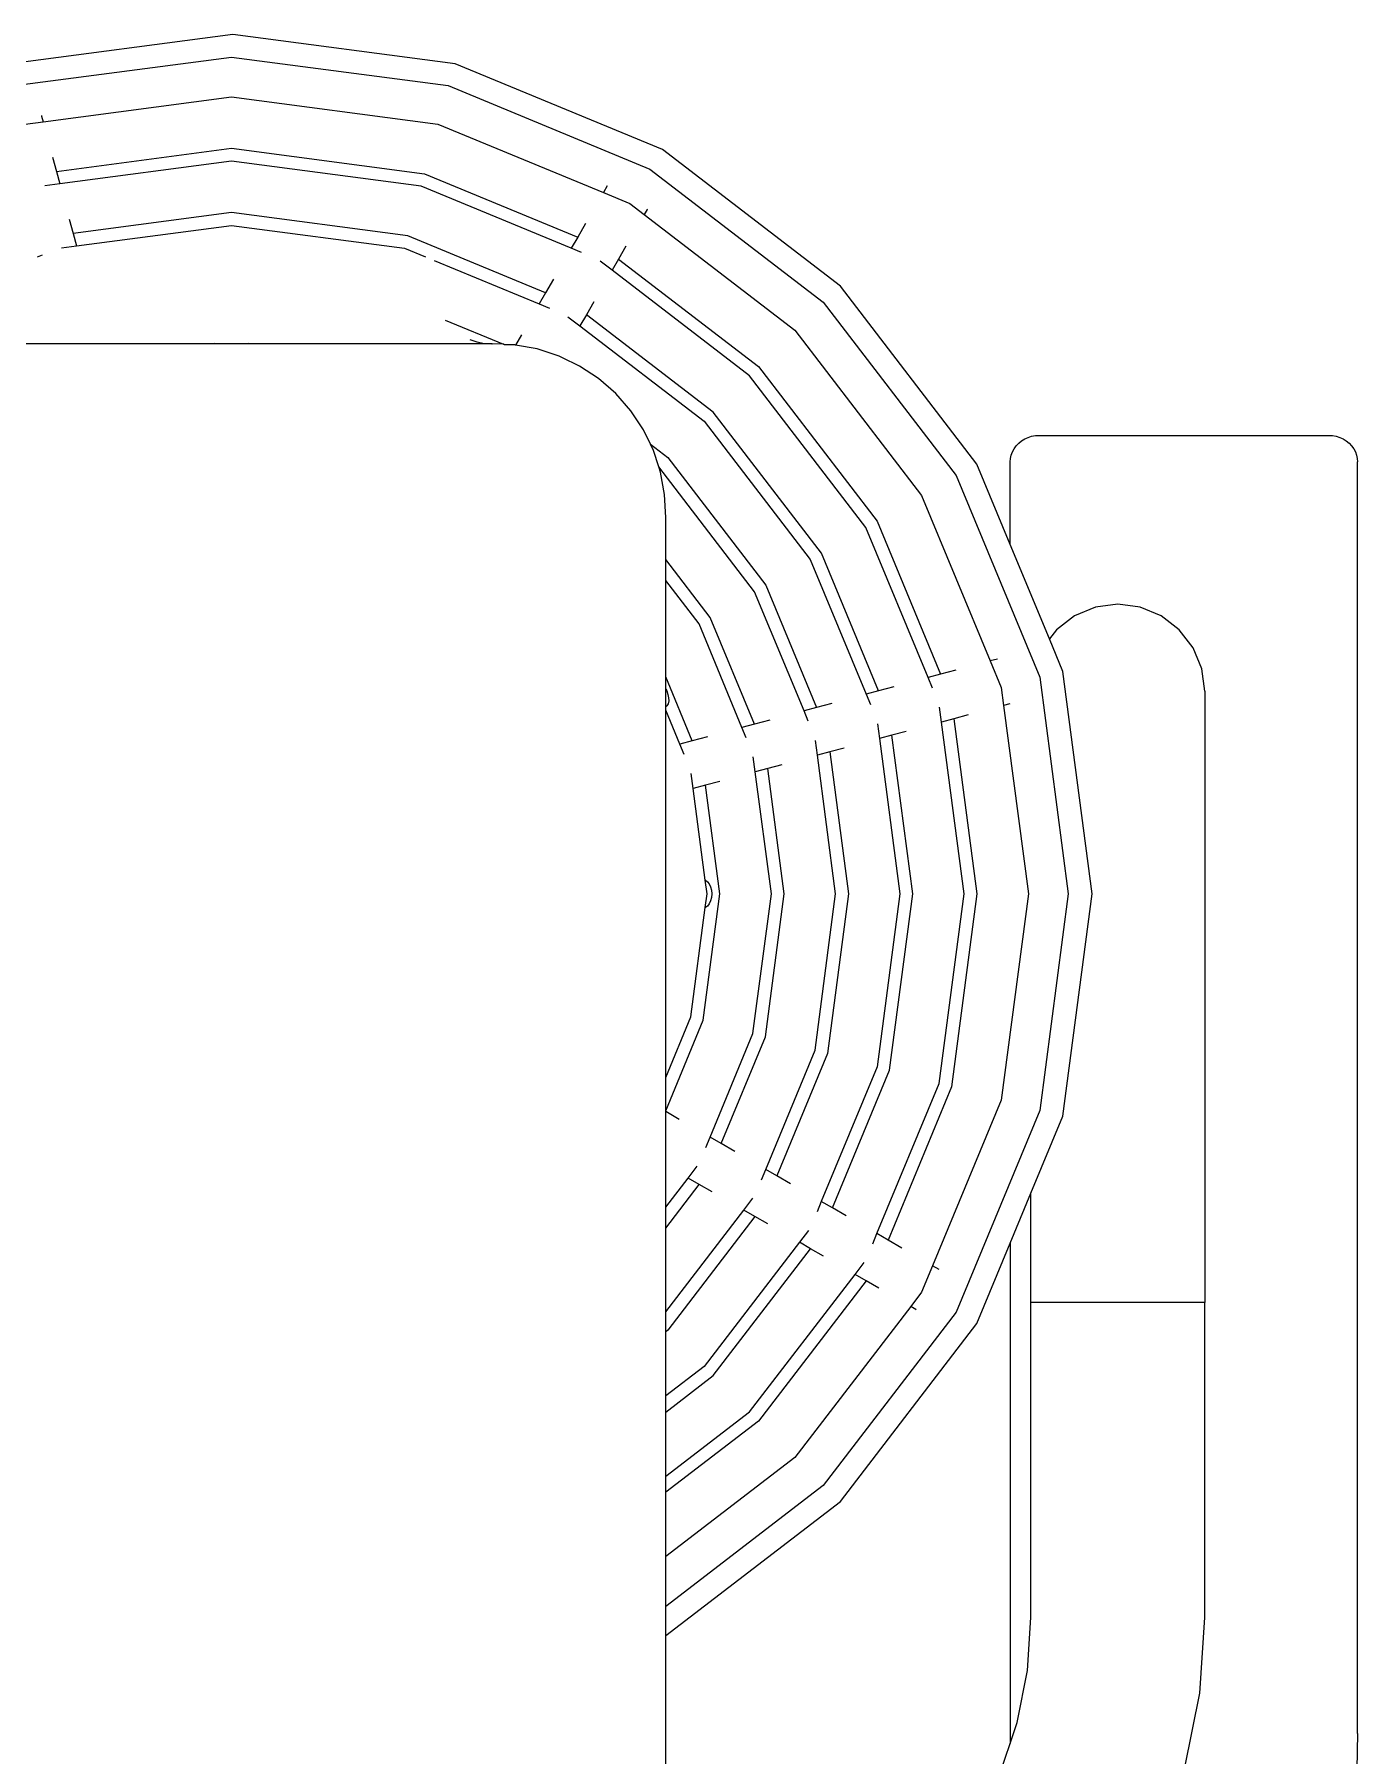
# Model space of a CAD drawing. Header units: millimetres. Extents: x -9564 to 100156, y -26854 to 24346.
# Drawn here: x 67782.6 to 68147.5, y -20579.7 to -20105.1 of the extents above; entities that cross this region are included whole.
import ezdxf

# ---------------------------------------------------------------- set-up
doc = ezdxf.new("R2010")
doc.units = ezdxf.units.MM
doc.header["$LTSCALE"] = 100
doc.layers.add('Maquinas', color=200, linetype='Continuous')

msp = doc.modelspace()

# ---------------------------------------------------------------- linework, layer by layer
at = {"layer": 'Maquinas'}
for p, q in [((67837.301, -20105.141), (67775.969, -20113.215)), ((67898.634, -20113.215), (67837.301, -20105.141)), ((67777.232, -20119.233), (67836.952, -20111.371)), ((67836.952, -20111.371), (67896.672, -20119.233)), ((67955.786, -20136.889), (67898.634, -20113.215)), ((67896.672, -20119.233), (67952.322, -20142.284)), ((67784.985, -20129.2), (67836.952, -20122.358)), ((67836.952, -20122.358), (67893.828, -20129.846)), ((67780.076, -20129.846), (67784.985, -20129.2)), ((67784.533, -20127.511), (67784.585, -20127.635)), ((67784.585, -20127.635), (67784.985, -20129.2)), ((67893.828, -20129.846), (67939.501, -20148.764)), ((67787.599, -20138.953), (67788.655, -20142.894)), ((67788.655, -20142.894), (67836.952, -20136.536)), ((67836.952, -20140.08), (67789.572, -20146.318)), ((67836.952, -20136.536), (67890.159, -20143.541)), ((67889.241, -20146.964), (67836.952, -20140.08)), ((68004.864, -20174.548), (67955.786, -20136.889)), ((67788.655, -20142.894), (67789.572, -20146.318)), ((67890.159, -20143.541), (67932.412, -20161.043)), ((67952.322, -20142.284), (68000.11, -20178.953)), ((67789.572, -20146.318), (67785.457, -20146.86)), ((67930.64, -20164.112), (67889.241, -20146.964)), ((67940.56, -20146.93), (67939.501, -20148.764)), ((67939.501, -20148.764), (67946.828, -20151.799)), ((67836.952, -20154.258), (67793.242, -20160.012)), ((67885.572, -20160.659), (67836.952, -20154.258)), ((67946.828, -20151.799), (67950.757, -20154.814)), ((67951.581, -20153.424), (67950.757, -20154.814)), ((67950.757, -20154.814), (67992.341, -20186.722)), ((67951.631, -20153.3), (67951.581, -20153.424)), ((67792.185, -20156.071), (67793.242, -20160.012)), ((67793.242, -20160.012), (67794.159, -20163.436)), ((67794.159, -20163.436), (67836.952, -20157.802)), ((67836.952, -20157.802), (67884.655, -20164.082)), ((67934.606, -20157.243), (67932.412, -20161.043)), ((67790.044, -20163.978), (67794.159, -20163.436)), ((67884.655, -20164.082), (67890.461, -20166.488)), ((67923.551, -20176.39), (67885.572, -20160.659)), ((67932.412, -20161.043), (67930.64, -20164.112)), ((67933.501, -20165.297), (67930.64, -20164.112)), ((67945.708, -20163.558), (67943.668, -20167.092)), ((67783.443, -20166.488), (67784.783, -20165.932)), ((67892.832, -20167.47), (67921.779, -20179.46)), ((67941.896, -20170.162), (67938.603, -20167.635)), ((67943.668, -20167.092), (67941.896, -20170.162)), ((67943.668, -20167.092), (67982.315, -20196.747)), ((67925.745, -20172.591), (67923.551, -20176.39)), ((67979.809, -20199.254), (67941.896, -20170.162)), ((67923.551, -20176.39), (67921.779, -20179.46)), ((67936.847, -20178.906), (67934.807, -20182.44)), ((68000.11, -20178.953), (68036.779, -20226.741)), ((68042.523, -20223.626), (68004.864, -20174.548)), ((67921.779, -20179.46), (67924.64, -20180.645)), ((67929.742, -20182.982), (67933.035, -20185.509)), ((67934.807, -20182.44), (67933.035, -20185.509)), ((67969.784, -20209.279), (67934.807, -20182.44)), ((67895.856, -20183.937), (67911.913, -20190.588)), ((67916.884, -20187.938), (67915.221, -20190.819)), ((67933.035, -20185.509), (67967.278, -20211.785)), ((67992.341, -20186.722), (68027.263, -20232.234)), ((67788.17, -20190.436), (67765.203, -20190.436)), ((67801.394, -20190.436), (67788.17, -20190.436)), ((67831.374, -20190.436), (67801.394, -20190.436)), ((67832.212, -20190.326), (67831.374, -20190.436)), ((67842.531, -20190.436), (67831.374, -20190.436)), ((67842.531, -20190.436), (67841.692, -20190.326)), ((67908.703, -20190.436), (67842.531, -20190.436)), ((67902.653, -20189.281), (67904.644, -20189.938)), ((67904.644, -20189.938), (67906.704, -20190.326)), ((67906.704, -20190.326), (67908.703, -20190.436)), ((67908.703, -20190.436), (67908.798, -20190.441)), ((67911.913, -20190.588), (67908.798, -20190.441)), ((67912.204, -20190.708), (67911.913, -20190.588)), ((67915.089, -20190.737), (67912.204, -20190.708)), ((67915.221, -20190.819), (67915.089, -20190.737)), ((67921.284, -20191.877), (67915.221, -20190.819)), ((67927.27, -20193.834), (67921.284, -20191.877)), ((67928.011, -20194.192), (67927.27, -20193.834)), ((67932.941, -20196.575), (67928.011, -20194.192)), ((67938.195, -20200.049), (67932.941, -20196.575)), ((67982.315, -20196.747), (68014.985, -20239.323)), ((67942.937, -20204.194), (67938.195, -20200.049)), ((68011.916, -20241.095), (67979.809, -20199.254)), ((67947.083, -20208.936), (67942.937, -20204.194)), ((67950.557, -20214.19), (67947.083, -20208.936)), ((67967.278, -20211.785), (67996.568, -20249.956)), ((67999.637, -20248.184), (67969.784, -20209.279)), ((67952.463, -20218.135), (67950.557, -20214.19)), ((68054.814, -20217.216), (68055.683, -20216.684)), ((68055.683, -20216.684), (68056.619, -20216.261)), ((68056.619, -20216.261), (68057.608, -20215.953)), ((68057.608, -20215.953), (68058.632, -20215.766)), ((68058.632, -20215.766), (68059.674, -20215.703)), ((68059.674, -20215.703), (68139.503, -20215.703)), ((68139.503, -20215.703), (68140.545, -20215.766)), ((68140.545, -20215.766), (68141.569, -20215.953)), ((68141.569, -20215.953), (68142.558, -20216.261)), ((68142.558, -20216.261), (68143.494, -20216.684)), ((68143.494, -20216.684), (68144.363, -20217.216)), ((67952.463, -20218.135), (67957.253, -20221.81)), ((67953.297, -20219.861), (67952.463, -20218.135)), ((67954.759, -20224.333), (67953.297, -20219.861)), ((67957.253, -20221.81), (67984.29, -20257.045)), ((68051.76, -20222.071), (68051.963, -20221.131)), ((68051.963, -20221.131), (68052.299, -20220.224)), ((68052.299, -20220.224), (68052.761, -20219.365)), ((68052.761, -20219.365), (68053.341, -20218.568)), ((68053.341, -20218.568), (68054.029, -20217.848)), ((68054.029, -20217.848), (68054.814, -20217.216)), ((68144.363, -20217.216), (68145.148, -20217.848)), ((68145.148, -20217.848), (68145.836, -20218.568)), ((68145.836, -20218.568), (68146.416, -20219.365)), ((68146.416, -20219.365), (68146.878, -20220.224)), ((68146.878, -20220.224), (68147.214, -20221.131)), ((68147.214, -20221.131), (68147.417, -20222.071)), ((67981.22, -20258.817), (67954.759, -20224.333)), ((67955.255, -20225.848), (67954.759, -20224.333)), ((67956.394, -20232.042), (67955.255, -20225.848)), ((68051.691, -20245.759), (68042.523, -20223.626)), ((68051.691, -20223.027), (68051.76, -20222.071)), ((68051.691, -20245.759), (68051.691, -20223.027)), ((68147.417, -20222.071), (68147.486, -20223.027)), ((68147.486, -20330.363), (68147.486, -20223.027)), ((68036.779, -20226.741), (68059.83, -20282.391)), ((67956.695, -20238.333), (67956.394, -20232.042)), ((68027.263, -20232.234), (68046.182, -20277.907)), ((67956.695, -20249.946), (67956.695, -20238.333)), ((68014.985, -20239.323), (68032.487, -20281.577)), ((68029.063, -20282.494), (68011.916, -20241.095)), ((67968.942, -20265.906), (67956.695, -20249.946)), ((67956.695, -20255.718), (67956.695, -20249.946)), ((67996.568, -20249.956), (68011.945, -20287.081)), ((68015.369, -20286.164), (67999.637, -20248.184)), ((68062.492, -20271.833), (68051.691, -20245.759)), ((67965.873, -20267.678), (67956.695, -20255.718)), ((67956.695, -20282.253), (67956.695, -20255.718)), ((67994.827, -20291.668), (67981.22, -20258.817)), ((67984.29, -20257.045), (67998.251, -20290.75)), ((68075.174, -20263.098), (68069.398, -20265.491)), ((68081.373, -20262.282), (68075.174, -20263.098)), ((68087.571, -20263.098), (68081.373, -20262.282)), ((68093.347, -20265.491), (68087.571, -20263.098)), ((67977.709, -20296.254), (67965.873, -20267.678)), ((67981.133, -20295.337), (67968.942, -20265.906)), ((68069.398, -20265.491), (68064.438, -20269.296)), ((68098.307, -20269.296), (68093.347, -20265.491)), ((68064.438, -20269.296), (68062.492, -20271.833)), ((68066.197, -20280.778), (68062.492, -20271.833)), ((68102.113, -20274.256), (68098.307, -20269.296)), ((68048.227, -20277.359), (68046.182, -20277.907)), ((68046.182, -20277.907), (68049.217, -20285.235)), ((68104.505, -20280.032), (68102.113, -20274.256)), ((67964.015, -20299.924), (67956.695, -20282.253)), ((67956.695, -20285.706), (67956.695, -20282.253)), ((68032.487, -20281.577), (68029.063, -20282.494)), ((68030.248, -20285.355), (68029.063, -20282.494)), ((68036.725, -20280.441), (68032.487, -20281.577)), ((68059.83, -20282.391), (68067.692, -20342.111)), ((68074.271, -20342.111), (68066.197, -20280.778)), ((68105.321, -20286.231), (68104.505, -20280.032)), ((67956.695, -20285.706), (67956.955, -20286.167)), ((67956.695, -20290.515), (67956.695, -20285.706)), ((67956.955, -20286.167), (67957.309, -20287.107)), ((67957.309, -20287.107), (67957.499, -20288.049)), ((67957.499, -20288.049), (67957.514, -20288.926)), ((68015.369, -20286.164), (68011.945, -20287.081)), ((68011.945, -20287.081), (68013.13, -20289.942)), ((68019.607, -20285.028), (68015.369, -20286.164)), ((68049.217, -20285.235), (68049.863, -20290.144)), ((68105.321, -20286.231), (68105.321, -20454.837)), ((67957.023, -20290.261), (67956.695, -20290.515)), ((67956.695, -20291.436), (67956.695, -20290.515)), ((67960.591, -20300.841), (67956.695, -20291.436)), ((67956.695, -20304.326), (67956.695, -20291.436)), ((67957.352, -20289.681), (67957.023, -20290.261)), ((67957.514, -20288.926), (67957.352, -20289.681)), ((67998.251, -20290.75), (67994.827, -20291.668)), ((67996.012, -20294.528), (67994.827, -20291.668)), ((68002.489, -20289.615), (67998.251, -20290.75)), ((68032.745, -20294.731), (68032.203, -20290.616)), ((68040.11, -20292.757), (68036.168, -20293.813)), ((68051.552, -20289.692), (68049.863, -20290.144)), ((68049.863, -20290.144), (68056.705, -20342.111)), ((67981.133, -20295.337), (67977.709, -20296.254)), ((67978.894, -20299.115), (67977.709, -20296.254)), ((67985.371, -20294.202), (67981.133, -20295.337)), ((68015.085, -20295.202), (68015.627, -20299.318)), ((68022.992, -20297.344), (68019.05, -20298.4)), ((68036.168, -20293.813), (68032.745, -20294.731)), ((68038.983, -20342.111), (68032.745, -20294.731)), ((68036.168, -20293.813), (68042.527, -20342.111)), ((67964.015, -20299.924), (67960.591, -20300.841)), ((67961.776, -20303.702), (67960.591, -20300.841)), ((67968.252, -20298.788), (67964.015, -20299.924)), ((67998.509, -20303.904), (67997.967, -20299.789)), ((68005.874, -20301.931), (68001.932, -20302.987)), ((68019.05, -20298.4), (68015.627, -20299.318)), ((68015.627, -20299.318), (68021.261, -20342.111)), ((68024.805, -20342.111), (68019.05, -20298.4)), ((67956.695, -20392.786), (67956.695, -20304.326)), ((67981.391, -20308.491), (67980.849, -20304.376)), ((67988.756, -20306.518), (67984.814, -20307.574)), ((68001.932, -20302.987), (67998.509, -20303.904)), ((68003.539, -20342.111), (67998.509, -20303.904)), ((68001.932, -20302.987), (68007.083, -20342.111)), ((67964.272, -20313.078), (67963.731, -20308.963)), ((67971.638, -20311.104), (67967.696, -20312.161)), ((67984.814, -20307.574), (67981.391, -20308.491)), ((67985.817, -20342.111), (67981.391, -20308.491)), ((67989.361, -20342.111), (67984.814, -20307.574)), ((67967.696, -20312.161), (67964.272, -20313.078)), ((67967.601, -20338.362), (67964.272, -20313.078)), ((67971.639, -20342.111), (67967.696, -20312.161)), ((68147.417, -20330.363), (68147.486, -20330.363)), ((68147.486, -20573.614), (68147.486, -20330.363)), ((67967.601, -20338.362), (67967.707, -20338.386)), ((67968.095, -20342.111), (67967.601, -20338.362)), ((67967.707, -20338.386), (67968.249, -20338.773)), ((67968.249, -20338.773), (67968.716, -20339.388)), ((67968.716, -20339.388), (67969.073, -20340.19)), ((67969.073, -20340.19), (67969.298, -20341.124)), ((67967.05, -20376.97), (67971.639, -20342.111)), ((67967.597, -20345.89), (67968.095, -20342.111)), ((67968.716, -20344.864), (67968.249, -20345.479)), ((67969.073, -20344.062), (67968.716, -20344.864)), ((67969.298, -20343.128), (67969.073, -20344.062)), ((67969.298, -20341.124), (67969.375, -20342.126)), ((67969.375, -20342.126), (67969.298, -20343.128)), ((67980.744, -20380.64), (67985.817, -20342.111)), ((67984.168, -20381.557), (67989.361, -20342.111)), ((67997.862, -20385.227), (68003.539, -20342.111)), ((68007.083, -20342.111), (68001.286, -20386.144)), ((68021.261, -20342.111), (68014.98, -20389.813)), ((68018.404, -20390.731), (68024.805, -20342.111)), ((68032.099, -20394.4), (68038.983, -20342.111)), ((68042.527, -20342.111), (68035.522, -20395.317)), ((68056.705, -20342.111), (68049.217, -20398.987)), ((68067.692, -20342.111), (68059.83, -20401.831)), ((68066.197, -20403.443), (68074.271, -20342.111)), ((67963.626, -20376.053), (67967.597, -20345.89)), ((67967.707, -20345.866), (67967.597, -20345.89)), ((67968.249, -20345.479), (67967.707, -20345.866)), ((67956.695, -20392.786), (67963.626, -20376.053)), ((67956.695, -20401.968), (67967.05, -20376.97)), ((67968.908, -20409.216), (67980.744, -20380.64)), ((67971.977, -20410.988), (67984.168, -20381.557)), ((67984.255, -20418.077), (67997.862, -20385.227)), ((68001.286, -20386.144), (67987.325, -20419.849)), ((68014.98, -20389.813), (67999.603, -20426.938)), ((68002.673, -20428.71), (68018.404, -20390.731)), ((67956.695, -20401.968), (67956.695, -20392.786)), ((68014.951, -20435.799), (68032.099, -20394.4)), ((68035.522, -20395.317), (68018.02, -20437.571)), ((67956.695, -20402.165), (67956.695, -20401.968)), ((68049.217, -20398.987), (68030.298, -20444.66)), ((68059.83, -20401.831), (68036.779, -20457.481)), ((67960.429, -20404.321), (67956.695, -20402.165)), ((67956.695, -20416.144), (67956.695, -20402.165)), ((68057.424, -20424.622), (68066.197, -20403.443)), ((67967.723, -20412.077), (67968.908, -20409.216)), ((67971.977, -20410.988), (67968.908, -20409.216)), ((67975.777, -20413.182), (67971.977, -20410.988)), ((67956.695, -20428.503), (67956.695, -20416.144)), ((67956.695, -20428.503), (67962.858, -20420.472)), ((67962.858, -20420.472), (67965.385, -20417.179)), ((67965.928, -20422.244), (67962.858, -20420.472)), ((67983.07, -20420.938), (67984.255, -20418.077)), ((67987.325, -20419.849), (67984.255, -20418.077)), ((67991.124, -20422.043), (67987.325, -20419.849)), ((67956.695, -20434.276), (67965.928, -20422.244)), ((67969.461, -20424.284), (67965.928, -20422.244)), ((68051.691, -20438.462), (68057.424, -20424.622)), ((68057.424, -20454.837), (68057.424, -20424.622)), ((67956.695, -20434.276), (67956.695, -20428.503)), ((67956.695, -20457.366), (67978.206, -20429.333)), ((67978.206, -20429.333), (67980.733, -20426.04)), ((67981.275, -20431.105), (67978.206, -20429.333)), ((67999.603, -20426.938), (67998.418, -20429.799)), ((68002.673, -20428.71), (67999.603, -20426.938)), ((68006.472, -20430.904), (68002.673, -20428.71)), ((67956.695, -20457.366), (67956.695, -20434.276)), ((67981.275, -20431.105), (67957.253, -20462.412)), ((67984.809, -20433.145), (67981.275, -20431.105)), ((67996.08, -20434.901), (67993.553, -20438.194)), ((67993.553, -20438.194), (67967.278, -20472.437)), ((67969.784, -20474.943), (67996.623, -20439.966)), ((67996.623, -20439.966), (67993.553, -20438.194)), ((68000.157, -20442.006), (67996.623, -20439.966)), ((68013.766, -20438.66), (68014.951, -20435.799)), ((68018.02, -20437.571), (68014.951, -20435.799)), ((68021.82, -20439.765), (68018.02, -20437.571)), ((68042.523, -20460.596), (68051.691, -20438.462)), ((68051.691, -20438.462), (68051.691, -20573.614)), ((68008.901, -20447.055), (68011.428, -20443.762)), ((68030.298, -20444.66), (68027.263, -20451.987)), ((68032.132, -20445.719), (68030.298, -20444.66)), ((67979.809, -20484.968), (68008.901, -20447.055)), ((68011.971, -20448.827), (67982.315, -20487.474)), ((68011.971, -20448.827), (68008.901, -20447.055)), ((68015.504, -20450.867), (68011.971, -20448.827)), ((68027.263, -20451.987), (68024.249, -20455.916)), ((67956.695, -20462.839), (67956.695, -20457.366)), ((68024.249, -20455.916), (67992.341, -20497.499)), ((68036.779, -20457.481), (68000.11, -20505.269)), ((68025.639, -20456.739), (68024.249, -20455.916)), ((68025.763, -20456.79), (68025.639, -20456.739)), ((68057.424, -20541.683), (68057.424, -20454.837)), ((68105.321, -20454.837), (68057.424, -20454.837)), ((68105.321, -20541.683), (68105.321, -20454.837)), ((67957.253, -20462.412), (67956.695, -20462.839)), ((67956.695, -20480.557), (67956.695, -20462.839)), ((68004.864, -20509.674), (68042.523, -20460.596)), ((67967.278, -20472.437), (67956.695, -20480.557)), ((67956.695, -20484.986), (67969.784, -20474.943)), ((67956.695, -20484.986), (67956.695, -20480.557)), ((67956.695, -20502.704), (67979.809, -20484.968)), ((67956.695, -20502.704), (67956.695, -20484.986)), ((67982.315, -20487.474), (67956.695, -20507.133)), ((67992.341, -20497.499), (67956.695, -20524.851)), ((67956.695, -20507.133), (67956.695, -20502.704)), ((68000.11, -20505.269), (67956.695, -20538.582)), ((67956.695, -20524.851), (67956.695, -20507.133)), ((67956.695, -20546.635), (68004.864, -20509.674)), ((68051.76, -20508.482), (68051.691, -20508.482)), ((68147.486, -20508.482), (68147.417, -20508.482)), ((67956.695, -20538.582), (67956.695, -20524.851)), ((67956.695, -20546.635), (67956.695, -20538.582)), ((68056.468, -20556.27), (68057.424, -20541.683)), ((68103.955, -20562.522), (68105.321, -20541.683)), ((67956.695, -20645.46), (67956.695, -20546.635)), ((68053.616, -20570.608), (68056.468, -20556.27)), ((68099.881, -20583.005), (68103.955, -20562.522)), ((68051.638, -20576.435), (68053.616, -20570.608)), ((68048.917, -20584.451), (68051.638, -20576.435)), ((68051.691, -20573.614), (68051.638, -20576.435)), ((68147.486, -20573.614), (68147.206, -20588.414))]:
    msp.add_line(p, q, dxfattribs=at)

doc.saveas('drawing.dxf')
